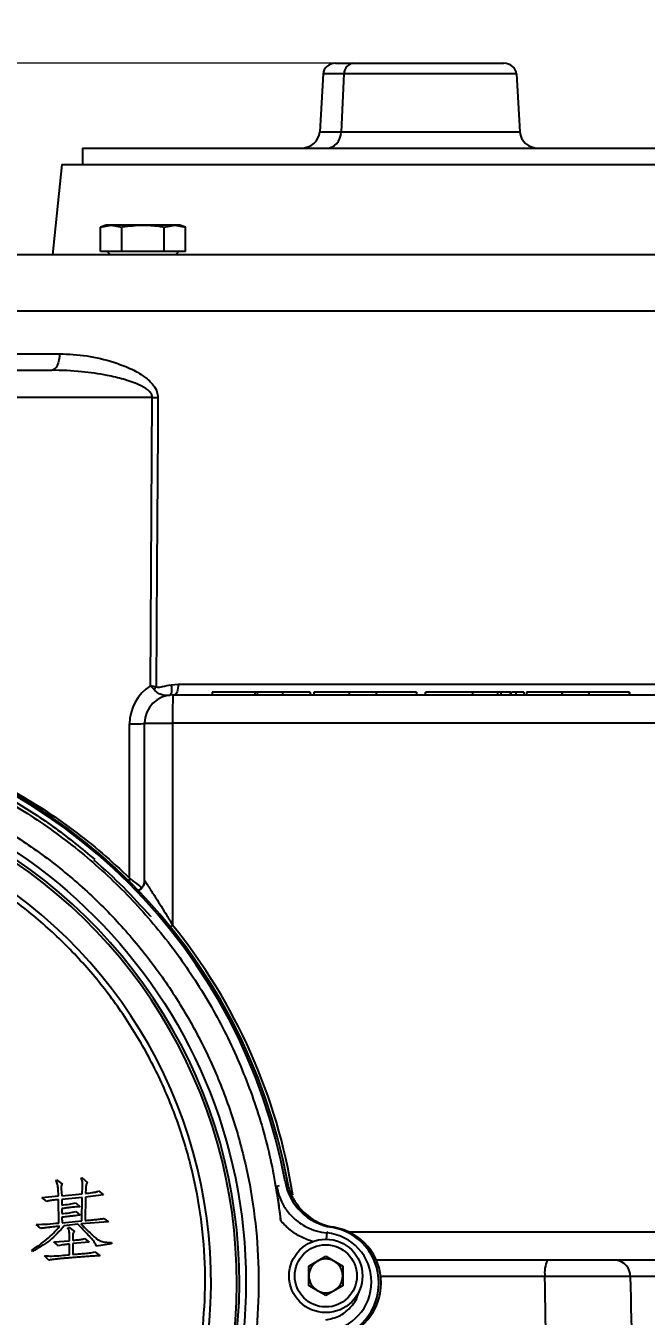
# Model space of a CAD drawing. Header units: millimetres. Extents: x 1964 to 5009, y 569 to 2723.
# Drawn here: x 2700.7 to 2810.5, y 2257.4 to 2485.7 of the extents above; entities that cross this region are included whole.
import ezdxf

# ---------------------------------------------------------------- set-up
doc = ezdxf.new("R2010")
doc.units = ezdxf.units.MM
doc.layers.add('AM_5', color=3, linetype='Continuous', lineweight=25)
doc.styles.add('SLDTEXTSTYLE1', font='txt.shx', dxfattribs={"width": 0.7, "bigfont": 'gbcbig.shx'})
doc.dimstyles.new('SLDDIMSTYLE12$0', dxfattribs={"dimtxt": 12, "dimasz": 10, "dimexe": 0, "dimexo": 0.0625, "dimgap": 0.875, "dimtad": 1, "dimdec": 1, "dimlfac": 1.8, "dimrnd": 1e-09, "dimzin": 12, "dimdsep": 46, "dimtxsty": 'SLDTEXTSTYLE1', "dimcen": 0.09, "dimdle": 8.16, "dimclrd": 3, "dimclre": 3, "dimadec": 0, "dimazin": 3, "dimtfac": 1, "dimtdec": 1, "dimtofl": 0, "dimtmove": 0, "dimatfit": 3, "dimfxl": 0, "dimfrac": 2, "dimtolj": 1, "dimlwd": 5, "dimlwe": 5, "dimarcsym": 0})

# ---------------------------------------------------------------- blocks, each defined once
blk = doc.blocks.new('*D63')
at = {"layer": 'AM_5', "color": 3, "lineweight": 5, "transparency": 16777216}
blk.add_line((2635.46, 2435.37), (2635.46, 2496.87), dxfattribs=at)
at = {"layer": 'AM_5', "color": 3, "linetype": 'Continuous', "lineweight": 5, "transparency": 16777216}
for p, q in [((2645.46, 2496.87), (2895.46, 2496.87)), ((2905.46, 2435.37), (2905.46, 2496.87))]:
    blk.add_line(p, q, dxfattribs=at)
at = {"layer": 'AM_5', "color": 3, "transparency": 16777216}
for points in [[(2645.46, 2498.54), (2645.46, 2495.21), (2635.46, 2496.87)], [(2895.46, 2498.54), (2895.46, 2495.21), (2905.46, 2496.87)]]:
    blk.add_solid(points, dxfattribs=at)
at = {"layer": 'Defpoints', "color": 0, "transparency": 16777216}
for p in [(2905.46, 2496.87), (2635.46, 2435.31), (2905.46, 2435.31)]:
    blk.add_point(p, dxfattribs=at)
at = {"layer": 'AM_5', "color": 0, "transparency": 16777216, "insert": (2770.46, 2511.46), "char_height": 12, "attachment_point": 5, "style": 'SLDTEXTSTYLE1'}
blk.add_mtext('\\A1;{\\H2.28571x;%%C270}', dxfattribs=at)
blk = doc.blocks.new('*D64')
at = {"layer": 'AM_5', "color": 3, "lineweight": 5, "transparency": 16777216}
blk.add_line((2756.48, 2479.13), (2362.08, 2479.13), dxfattribs=at)
at = {"layer": 'AM_5', "color": 3, "linetype": 'Continuous', "lineweight": 5, "transparency": 16777216}
for p, q in [((2362.08, 2469.13), (2362.08, 2155.35)), ((2768.16, 2145.35), (2362.08, 2145.35))]:
    blk.add_line(p, q, dxfattribs=at)
at = {"layer": 'AM_5', "color": 3, "transparency": 16777216}
for points in [[(2360.42, 2469.13), (2363.75, 2469.13), (2362.08, 2479.13)], [(2360.42, 2155.35), (2363.75, 2155.35), (2362.08, 2145.35)]]:
    blk.add_solid(points, dxfattribs=at)
at = {"layer": 'Defpoints', "color": 0, "transparency": 16777216}
for p in [(2756.55, 2479.13), (2362.08, 2145.35), (2768.22, 2145.35)]:
    blk.add_point(p, dxfattribs=at)
at = {"layer": 'AM_5', "color": 0, "transparency": 16777216, "insert": (2347.49, 2312.24), "char_height": 12, "attachment_point": 5, "rotation": 90, "style": 'SLDTEXTSTYLE1'}
blk.add_mtext('\\A1;{\\H2.28571x;335}', dxfattribs=at)

msp = doc.modelspace()

# ---------------------------------------------------------------- linework, layer by layer
at = {"color": 7, "linetype": 'Continuous', "lineweight": 25}
for p, q in [((2753.347, 2477.205), (2752.749, 2466.943)), ((2757.04, 2477.205), (2753.347, 2477.205)), ((2755.57, 2479.1), (2758.783, 2479.1)), ((2757.04, 2477.205), (2756.571, 2466.943)), ((2787.571, 2477.205), (2757.04, 2477.205)), ((2758.783, 2479.1), (2785.348, 2479.1)), ((2787.571, 2477.205), (2788.169, 2466.943)), ((2752.749, 2466.943), (2756.571, 2466.943)), ((2756.571, 2466.943), (2788.169, 2466.943)), ((2710.782, 2464.1), (2710.782, 2461.183)), ((2710.782, 2464.1), (2711.213, 2464.1)), ((2711.213, 2464.1), (2830.136, 2464.1)), ((2707.141, 2461.183), (2705.459, 2445.183)), ((2707.141, 2461.183), (2770.459, 2461.183)), ((2770.459, 2461.183), (2833.777, 2461.183)), ((2714.976, 2450.483), (2713.97, 2450.117)), ((2713.97, 2450.117), (2715.846, 2450.483)), ((2713.97, 2445.783), (2713.97, 2450.117)), ((2715.846, 2450.483), (2714.976, 2450.483)), ((2715.846, 2450.483), (2717.723, 2450.117)), ((2721.476, 2450.483), (2715.846, 2450.483)), ((2717.723, 2445.783), (2717.723, 2450.117)), ((2727.105, 2450.483), (2721.476, 2450.483)), ((2725.228, 2450.117), (2727.105, 2450.483)), ((2725.228, 2445.783), (2725.228, 2450.117)), ((2727.105, 2450.483), (2728.981, 2450.117)), ((2727.976, 2450.483), (2727.105, 2450.483)), ((2728.981, 2450.117), (2727.976, 2450.483)), ((2728.981, 2445.783), (2728.981, 2450.117)), ((2905.459, 2445.183), (2635.459, 2445.183)), ((2717.723, 2445.783), (2713.97, 2445.783)), ((2715.141, 2445.783), (2715.741, 2445.183)), ((2725.228, 2445.783), (2717.723, 2445.783)), ((2728.981, 2445.783), (2725.228, 2445.783)), ((2727.211, 2445.183), (2727.811, 2445.783)), ((2634.475, 2435.312), (2820.706, 2435.312)), ((2647.025, 2427.708), (2706.726, 2427.708)), ((2668.705, 2424.812), (2705.324, 2424.812)), ((2723.13, 2419.987), (2668.658, 2419.987)), ((2722.812, 2368.979), (2723.13, 2419.987)), ((2726.455, 2369.151), (2727.694, 2369.265)), ((2727.694, 2369.265), (2813.181, 2369.265)), ((2733.707, 2367.835), (2733.707, 2367.335)), ((2741.256, 2367.835), (2733.707, 2367.835)), ((2741.256, 2367.835), (2741.256, 2367.335)), ((2741.281, 2367.835), (2741.256, 2367.835)), ((2741.281, 2367.835), (2741.281, 2367.335)), ((2741.669, 2367.835), (2741.281, 2367.835)), ((2741.669, 2367.835), (2741.669, 2367.335)), ((2746.152, 2367.835), (2741.669, 2367.835)), ((2746.152, 2367.835), (2746.152, 2367.335)), ((2751.042, 2367.835), (2746.152, 2367.835)), ((2751.042, 2367.835), (2751.042, 2367.335)), ((2751.067, 2367.835), (2751.042, 2367.835)), ((2751.067, 2367.835), (2751.067, 2367.335)), ((2751.689, 2367.835), (2751.689, 2367.335)), ((2757.965, 2367.835), (2751.689, 2367.835)), ((2757.965, 2367.835), (2757.965, 2367.335)), ((2757.99, 2367.835), (2757.965, 2367.835)), ((2757.99, 2367.835), (2757.99, 2367.335)), ((2762.748, 2367.835), (2757.99, 2367.835)), ((2762.748, 2367.835), (2762.748, 2367.335)), ((2769.875, 2367.835), (2762.748, 2367.835)), ((2769.875, 2367.835), (2769.875, 2367.335)), ((2769.9, 2367.835), (2769.875, 2367.835)), ((2769.9, 2367.835), (2769.9, 2367.335)), ((2771.431, 2367.835), (2771.431, 2367.335)), ((2779.792, 2367.835), (2779.792, 2367.335)), ((2784.209, 2367.835), (2784.209, 2367.335)), ((2784.783, 2367.835), (2784.783, 2367.335)), ((2786.455, 2367.835), (2786.455, 2367.335)), ((2786.578, 2367.835), (2786.455, 2367.835)), ((2786.578, 2367.835), (2786.578, 2367.335)), ((2787.472, 2367.835), (2787.472, 2367.335)), ((2788.868, 2367.835), (2787.472, 2367.835)), ((2788.868, 2367.835), (2788.868, 2367.335)), ((2788.893, 2367.835), (2788.868, 2367.835)), ((2788.893, 2367.835), (2788.893, 2367.335)), ((2789.355, 2367.835), (2789.355, 2367.335)), ((2795.631, 2367.835), (2789.355, 2367.835)), ((2795.631, 2367.835), (2795.631, 2367.335)), ((2795.656, 2367.835), (2795.631, 2367.835)), ((2795.656, 2367.835), (2795.656, 2367.335)), ((2800.414, 2367.835), (2795.656, 2367.835)), ((2800.414, 2367.835), (2800.414, 2367.335)), ((2807.541, 2367.835), (2800.414, 2367.835)), ((2807.541, 2367.835), (2807.541, 2367.335)), ((2807.566, 2367.835), (2807.541, 2367.835)), ((2807.566, 2367.835), (2807.566, 2367.335)), ((2726.76, 2367.335), (2813.475, 2367.335)), ((2719.097, 2334.949), (2719.105, 2362.23)), ((2721.76, 2362.335), (2726.714, 2362.335)), ((2721.76, 2334.505), (2721.76, 2362.335)), ((2813.429, 2362.335), (2726.714, 2362.335)), ((2726.714, 2362.335), (2726.714, 2326.61)), ((2712.845, 2338.126), (2712.926, 2338.207)), ((2721.76, 2334.505), (2721.796, 2334.437)), ((2722.918, 2328.208), (2722.84, 2328.131)), ((2706.064, 2281.445), (2706.191, 2281.572)), ((2706.191, 2281.572), (2707.213, 2280.806)), ((2710.532, 2281.827), (2710.659, 2281.955)), ((2710.659, 2281.955), (2711.68, 2281.062)), ((2747.035, 2281.239), (2746.619, 2281.239)), ((2703.575, 2278.445), (2706.511, 2278.7)), ((2704.468, 2277.743), (2703.575, 2278.445)), ((2706.511, 2278.7), (2706.447, 2279.913)), ((2707.021, 2279.977), (2707.085, 2278.7)), ((2707.085, 2278.7), (2710.723, 2279.083)), ((2710.723, 2278.445), (2707.085, 2278.062)), ((2710.659, 2274.296), (2710.723, 2278.445)), ((2710.723, 2279.083), (2710.787, 2280.232)), ((2711.297, 2278.509), (2711.234, 2274.36)), ((2711.361, 2280.04), (2711.297, 2279.147)), ((2714.489, 2278.892), (2711.297, 2278.509)), ((2713.595, 2279.594), (2714.489, 2278.892)), ((2745.565, 2280.503), (2745.105, 2280.397)), ((2706.574, 2273.913), (2706.511, 2278.062)), ((2707.085, 2278.062), (2707.085, 2277.104)), ((2707.085, 2276.466), (2707.085, 2275.573)), ((2709.574, 2277.487), (2710.34, 2276.785)), ((2707.085, 2274.934), (2707.149, 2273.977)), ((2707.149, 2273.977), (2710.659, 2274.296)), ((2709.574, 2275.956), (2710.34, 2275.317)), ((2715.382, 2274.105), (2710.468, 2273.786)), ((2714.553, 2274.743), (2715.382, 2274.105)), ((2703.383, 2272.956), (2702.553, 2273.658)), ((2709.957, 2273.722), (2707.532, 2273.403)), ((2708.17, 2273.083), (2708.362, 2273.211)), ((2708.362, 2273.211), (2709.383, 2272.445)), ((2708.489, 2270.786), (2708.489, 2271.615)), ((2754.023, 2272.165), (2753.919, 2271.061)), ((2754.243, 2272.296), (2754.023, 2272.165)), ((2755.262, 2273.162), (2754.846, 2273.162)), ((2757.921, 2272.335), (2883.426, 2272.335)), ((2705.681, 2270.594), (2708.489, 2270.786)), ((2706.511, 2269.892), (2705.681, 2270.594)), ((2708.489, 2268.297), (2708.489, 2270.211)), ((2709.064, 2271.424), (2709.064, 2270.85)), ((2711.936, 2270.53), (2709.064, 2270.275)), ((2709.064, 2270.275), (2709.064, 2268.36)), ((2711.106, 2271.169), (2711.936, 2270.53)), ((2715.893, 2270.211), (2713.276, 2269.828)), ((2715.893, 2270.467), (2715.893, 2270.211)), ((2701.915, 2268.871), (2701.788, 2269.126)), ((2704.787, 2267.339), (2704.021, 2268.105)), ((2712.957, 2268.807), (2713.914, 2268.105)), ((2750.832, 2266.294), (2753.832, 2268.026)), ((2753.832, 2268.026), (2756.832, 2266.294)), ((2878.472, 2267.335), (2762.788, 2267.335)), ((2750.832, 2262.83), (2750.832, 2266.294)), ((2756.832, 2266.294), (2756.832, 2262.83)), ((2753.832, 2261.098), (2750.832, 2262.83)), ((2756.832, 2262.83), (2753.832, 2261.098)), ((2792.607, 2264.439), (2763.571, 2264.439)), ((2847.862, 2264.439), (2807.71, 2264.439))]:
    msp.add_line(p, q, dxfattribs=at)
at = {"color": 7, "linetype": 'Continuous', "lineweight": 25, "flags": 128}
for points in [[(2706.726, 2427.708), (2706.691, 2427.138), (2706.606, 2426.592), (2706.473, 2426.092), (2706.298, 2425.654), (2706.088, 2425.296), (2705.849, 2425.031), (2705.591, 2424.867), (2705.324, 2424.812)], [(2724.12, 2419.987), (2724.082, 2413.991), (2723.929, 2390.006), (2723.795, 2368.798)], [(2727.694, 2369.265), (2727.679, 2368.885), (2727.641, 2368.521), (2727.583, 2368.188), (2727.506, 2367.896), (2727.413, 2367.657), (2727.308, 2367.48), (2727.194, 2367.371), (2727.076, 2367.335)], [(2721.152, 2333.068), (2721.03, 2332.96), (2720.652, 2332.714)], [(2726.714, 2326.61), (2726.415, 2326.368), (2726.328, 2326.297)]]:
    msp.add_lwpolyline(points, dxfattribs=at)
at = {"color": 7, "linetype": 'Continuous', "lineweight": 25}
for centre, radius in [((2648.203, 2263.488), 91.48), ((2753.832, 2264.562), 6.5), ((2753.832, 2264.562), 5.5)]:
    msp.add_circle(centre, radius, dxfattribs=at)
for centre, radius, start, end in [((2723.625, 2501.387), 81.402, 269.65161, 270.34839), ((2718.155, 2371.634), 6.312, 327.47153, 333.29916), ((2726.76, 2362.335), 5, 90.00123, 180.00123), ((2861.819, 2363.585), 135.111, 178.40951, 180.53004), ((2648.241, 2263.315), 99.998, 10.32572, 79.67183), ((2648.657, 2263.315), 99.998, 10.32572, 79.67183), ((2719.466, 2407.341), 45.112, 269.5425, 272.91525), ((2648.203, 2263.488), 90.341, 353.64897, 186.35103), ((2648.203, 2263.488), 89.875, 353.64897, 186.35103), ((2648.203, 2263.488), 85.319, 353.33017, 186.66983), ((2719.76, 2334.504), 2, 314.08939, 0.00468), ((2648.857, 2263.313), 100.34, 8.89486, 39.11087), ((2756.457, 2283.031), 10, 190.32569, 260.73004), ((2756.873, 2283.031), 10, 208.40155, 260.73043), ((2753.203, 2263.488), 8.715, 275.40246, 84.59754), ((2753.238, 2263.312), 9.98, 279.27074, 80.72926), ((2753.655, 2263.312), 9.98, 279.27074, 80.72926), ((2753.832, 2264.562), 3, 120, 180), ((2753.832, 2264.562), 3, 60, 120), ((2753.832, 2264.562), 3, 0, 60), ((2797.612, 2265.128), 5.051, 154.09074, 187.8297), ((2804.923, 2264.555), 2.789, 357.62878, 85.33222), ((2753.832, 2264.562), 3, 180, 240), ((2753.832, 2264.562), 3, 300, 0), ((2753.832, 2264.562), 3, 240, 300)]:
    msp.add_arc(centre, radius, start, end, dxfattribs=at)
for centre, major_axis, ratio, start_param, end_param in [((2755.57, 2477.1), (2.226, 0), 0.8985911, 1.5707963, 3.0892328), ((2758.783, 2477.1), (0, 2), 0.8726727, 0, 1.5184364), ((2785.348, 2477.1), (2.226, 0), 0.8985911, 0.0523599, 1.5707963), ((2749.415, 2467.1), (3.339, 0), 0.8985911, 4.712389, 6.2308254), ((2753.957, 2467.1), (0, 3), 0.8726727, 3.1415927, 4.6600291), ((2791.503, 2467.1), (3.339, 0), 0.8985911, 3.1939525, 4.712389), ((2727.105, 2362.23), (5.273, 6.017), 0.999674, 1.2862569, 2.290243)]:
    msp.add_ellipse(centre, major_axis=major_axis, ratio=ratio, start_param=start_param, end_param=end_param, dxfattribs=at)
for points, knots in [([(2717.723, 2450.117), (2717.756, 2450.123), (2718.993, 2450.347), (2720.251, 2450.416), (2721.476, 2450.483)], [0, 0, 0, 0, 0.0269953, 1, 1, 1, 1]), ([(2721.476, 2450.483), (2722.416, 2450.442), (2723.675, 2450.388), (2724.915, 2450.171), (2725.228, 2450.117)], [0, 0, 0, 0, 0.7469333, 1, 1, 1, 1]), ([(2706.726, 2427.708), (2708.329, 2427.636), (2711.534, 2427.493), (2715.713, 2426.467), (2719.169, 2425.198), (2721.586, 2423.851), (2723.212, 2422.4), (2724.005, 2421.096), (2724.085, 2420.328), (2724.12, 2419.987)], [0, 0, 0, 0, 0.2471586, 0.4942516, 0.6433281, 0.7917771, 0.8949186, 0.9533643, 1, 1, 1, 1]), ([(2723.13, 2419.987), (2723.118, 2420.117), (2723.097, 2420.337), (2722.866, 2420.817), (2722.134, 2421.555), (2720.439, 2422.436), (2718.003, 2423.247), (2714.617, 2424.02), (2710.372, 2424.656), (2707.095, 2424.758), (2705.324, 2424.812)], [0, 0, 0, 0, 0.0195506, 0.0331429, 0.0802921, 0.1758879, 0.3265534, 0.4794068, 0.7186286, 1, 1, 1, 1]), ([(2723.478, 2368.24), (2723.262, 2368.482), (2723.044, 2368.728), (2722.815, 2368.976), (2722.812, 2368.979)], [0, 0, 0, 0, 0.988646, 1, 1, 1, 1]), ([(2722.812, 2368.979), (2722.816, 2368.978), (2723.149, 2368.916), (2723.473, 2368.856), (2723.795, 2368.798)], [0, 0, 0, 0, 0.0113379, 1, 1, 1, 1]), ([(2726.179, 2367.253), (2725.766, 2367.236), (2725.145, 2367.209), (2724.172, 2367.604), (2723.71, 2368.027), (2723.478, 2368.24)], [0, 0, 0, 0, 0.498626, 0.748287, 1, 1, 1, 1]), ([(2723.795, 2368.798), (2723.868, 2368.773), (2724.222, 2368.658), (2725.135, 2368.899), (2725.938, 2369.052), (2726.455, 2369.15)], [0, 0, 0, 0, 0.0857974, 0.4114987, 1, 1, 1, 1]), ([(2726.455, 2369.15), (2726.484, 2368.908), (2726.543, 2368.424), (2726.508, 2367.812), (2726.39, 2367.372), (2726.25, 2367.292), (2726.18, 2367.253)], [0, 0, 0, 0, 0.2500015, 0.500002, 0.7500015, 1, 1, 1, 1]), ([(2779.792, 2367.835), (2779.088, 2367.835), (2777.682, 2367.835), (2775.724, 2367.835), (2774.159, 2367.835), (2772.773, 2367.835), (2771.659, 2367.835), (2771.538, 2367.835), (2771.481, 2367.835)], [0, 0, 0, 0, 0.1292458, 0.2582816, 0.3873313, 0.5166242, 0.7750014, 1, 1, 1, 1]), ([(2784.209, 2367.835), (2783.849, 2367.835), (2783.132, 2367.835), (2781.624, 2367.835), (2780.487, 2367.835), (2779.792, 2367.835)], [0, 0, 0, 0, 0.2802018, 0.5601492, 1, 1, 1, 1]), ([(2784.783, 2367.835), (2784.66, 2367.835), (2784.438, 2367.835), (2784.279, 2367.835), (2784.209, 2367.835)], [0, 0, 0, 0, 0.5575041, 1, 1, 1, 1]), ([(2786.455, 2367.835), (2786.142, 2367.835), (2785.583, 2367.835), (2785.027, 2367.835), (2784.783, 2367.835)], [0, 0, 0, 0, 0.5605094, 1, 1, 1, 1]), ([(2787.472, 2367.835), (2787.318, 2367.835), (2787.01, 2367.835), (2786.728, 2367.835), (2786.7, 2367.835), (2786.695, 2367.835)], [0, 0, 0, 0, 0.4465927, 0.894873, 1, 1, 1, 1]), ([(2669.311, 2361.151), (2671.13, 2360.78), (2675.673, 2359.854), (2682.828, 2357.58), (2690.723, 2354.422), (2697.749, 2350.863), (2703.877, 2347.165), (2709.194, 2343.462), (2714.309, 2339.42), (2717.501, 2336.439), (2719.097, 2334.949)], [0, 0, 0, 0, 0.0975887, 0.2437225, 0.3941025, 0.5444826, 0.6574031, 0.7703236, 0.8851618, 1, 1, 1, 1]), ([(2731.919, 2253.698), (2732.17, 2256.594), (2732.676, 2262.433), (2732.274, 2271.291), (2730.991, 2280.153), (2728.742, 2288.879), (2725.578, 2297.314), (2721.557, 2305.319), (2716.768, 2312.771), (2711.28, 2319.62), (2705.116, 2325.865), (2698.271, 2331.487), (2690.787, 2336.411), (2682.776, 2340.533), (2674.371, 2343.781), (2665.717, 2346.084), (2656.966, 2347.512), (2651.107, 2347.688), (2648.203, 2347.775)], [0, 0, 0, 0, 0.0612816, 0.1235957, 0.1866179, 0.25, 0.3133821, 0.3764043, 0.4387184, 0.5, 0.5612816, 0.6235957, 0.6866179, 0.75, 0.8133821, 0.8764043, 0.9387184, 1, 1, 1, 1]), ([(2719.097, 2334.949), (2719.096, 2334.945), (2719.095, 2334.937), (2719.094, 2334.924), (2719.092, 2334.908), (2719.09, 2334.885), (2719.086, 2334.851), (2719.081, 2334.797), (2719.072, 2334.713), (2719.058, 2334.583), (2719.041, 2334.421), (2719.028, 2334.3), (2719.021, 2334.243)], [0, 0, 0, 0, 0.0160629, 0.0350859, 0.0542719, 0.0839567, 0.1299005, 0.2010605, 0.3114552, 0.4833594, 0.7534512, 1, 1, 1, 1]), ([(2719.097, 2334.949), (2719.1, 2334.947), (2719.106, 2334.941), (2719.116, 2334.933), (2719.129, 2334.923), (2719.147, 2334.909), (2719.174, 2334.888), (2719.217, 2334.854), (2719.283, 2334.802), (2719.386, 2334.721), (2719.548, 2334.594), (2719.815, 2334.384), (2720.342, 2333.969), (2720.912, 2333.52), (2721.221, 2333.281), (2721.304, 2333.217)], [0, 0, 0, 0, 0.0037041, 0.0080975, 0.0125246, 0.0193728, 0.0299691, 0.0463741, 0.0718081, 0.111377, 0.1734656, 0.2730827, 0.4438375, 0.8493193, 1, 1, 1, 1]), ([(2721.795, 2334.439), (2721.76, 2334.225), (2721.704, 2333.892), (2721.471, 2333.434), (2721.292, 2333.224), (2721.199, 2333.116)], [0, 0, 0, 0, 0.4634369, 0.7234421, 1, 1, 1, 1]), ([(2721.796, 2334.437), (2721.797, 2334.436), (2721.81, 2334.412), (2721.92, 2334.243), (2722.127, 2333.929), (2722.428, 2333.476), (2722.803, 2332.909), (2723.255, 2332.222), (2723.891, 2331.24), (2724.713, 2329.942), (2725.707, 2328.323), (2726.371, 2327.193), (2726.714, 2326.61)], [0, 0, 0, 0, 0.0016797, 0.0649717, 0.1327393, 0.2065082, 0.2857099, 0.3737676, 0.4712733, 0.6396437, 0.8141799, 1, 1, 1, 1]), ([(2721.149, 2333.085), (2721.046, 2332.973), (2720.917, 2332.833), (2720.654, 2332.747), (2720.602, 2332.73)], [0, 0, 0, 0, 0.8023421, 1, 1, 1, 1]), ([(2706.447, 2279.913), (2706.431, 2280.181), (2706.399, 2280.715), (2706.175, 2281.202), (2706.064, 2281.445)], [0, 0, 0, 0, 0.5014294, 1, 1, 1, 1]), ([(2707.213, 2280.806), (2707.195, 2280.8), (2707.159, 2280.788), (2707.101, 2280.737), (2707.041, 2280.616), (2706.999, 2280.353), (2707.012, 2280.127), (2707.021, 2279.977)], [0, 0, 0, 0, 0.0627384, 0.1251056, 0.2501602, 0.4999525, 1, 1, 1, 1]), ([(2710.787, 2280.232), (2710.794, 2280.505), (2710.804, 2280.918), (2710.72, 2281.465), (2710.593, 2281.709), (2710.532, 2281.827)], [0, 0, 0, 0, 0.5004867, 0.7563958, 1, 1, 1, 1]), ([(2711.68, 2281.062), (2711.64, 2281.038), (2711.558, 2280.99), (2711.462, 2280.824), (2711.371, 2280.509), (2711.365, 2280.228), (2711.361, 2280.04)], [0, 0, 0, 0, 0.1246065, 0.249783, 0.4997551, 1, 1, 1, 1]), ([(2748.077, 2278.275), (2747.96, 2278.505), (2747.663, 2279.086), (2747.291, 2280.074), (2747.121, 2280.849), (2747.035, 2281.239)], [0, 0, 0, 0, 0.2461834, 0.6204204, 1, 1, 1, 1]), ([(2711.297, 2279.147), (2711.687, 2279.195), (2712.271, 2279.267), (2712.949, 2279.377), (2713.268, 2279.453), (2713.409, 2279.496), (2713.479, 2279.517), (2713.54, 2279.545), (2713.577, 2279.577), (2713.595, 2279.594)], [0, 0, 0, 0, 0.49996, 0.749982, 0.8747254, 0.9164061, 0.9376784, 0.9687122, 1, 1, 1, 1]), ([(2745.876, 2274.278), (2745.756, 2275.346), (2745.515, 2277.492), (2745.242, 2279.425), (2745.105, 2280.397)], [0, 0, 0, 0, 0.4975573, 1, 1, 1, 1]), ([(2745.105, 2280.397), (2745.38, 2279.363), (2745.751, 2277.97), (2746.706, 2276.436), (2747.384, 2275.555), (2748.2, 2274.716), (2749.218, 2273.89), (2750.529, 2273.108), (2752.159, 2272.446), (2753.382, 2272.261), (2754.023, 2272.165)], [0, 0, 0, 0, 0.2442906, 0.329037, 0.4144904, 0.500125, 0.5979935, 0.7157718, 0.8510735, 1, 1, 1, 1]), ([(2706.511, 2278.062), (2706.267, 2278.034), (2705.802, 2277.98), (2705.116, 2277.902), (2704.684, 2277.796), (2704.468, 2277.743)], [0, 0, 0, 0, 0.3550758, 0.6787643, 1, 1, 1, 1]), ([(2707.085, 2277.104), (2707.541, 2277.148), (2708.378, 2277.229), (2709.2, 2277.406), (2709.574, 2277.487)], [0, 0, 0, 0, 0.5444227, 1, 1, 1, 1]), ([(2710.34, 2276.785), (2710.169, 2276.785), (2709.841, 2276.785), (2709.233, 2276.726), (2708.556, 2276.651), (2707.798, 2276.56), (2707.322, 2276.497), (2707.085, 2276.466)], [0, 0, 0, 0, 0.15654374, 0.3002265, 0.55985572, 0.78134838, 1, 1, 1, 1]), ([(2702.553, 2273.658), (2703.225, 2273.675), (2704.569, 2273.709), (2705.906, 2273.845), (2706.574, 2273.913)], [0, 0, 0, 0, 0.4998338, 1, 1, 1, 1]), ([(2707.085, 2275.573), (2707.541, 2275.616), (2708.378, 2275.697), (2709.2, 2275.875), (2709.574, 2275.956)], [0, 0, 0, 0, 0.54442273, 1, 1, 1, 1]), ([(2710.34, 2275.317), (2709.943, 2275.269), (2709.441, 2275.208), (2708.911, 2275.144), (2708.771, 2275.127), (2708.73, 2275.122), (2708.624, 2275.11), (2708.349, 2275.079), (2707.806, 2275.017), (2707.356, 2274.965), (2707.085, 2274.934)], [0, 0, 0, 0, 0.3664455, 0.4623341, 0.4884448, 0.4960418, 0.4999998, 0.5858417, 0.75, 1, 1, 1, 1]), ([(2711.234, 2274.36), (2711.544, 2274.388), (2712.175, 2274.444), (2713.078, 2274.529), (2713.771, 2274.611), (2714.249, 2274.675), (2714.451, 2274.72), (2714.553, 2274.743)], [0, 0, 0, 0, 0.2800254, 0.5679935, 0.8139788, 0.90683, 1, 1, 1, 1]), ([(2751.554, 2270.619), (2750.845, 2270.873), (2749.417, 2271.384), (2747.476, 2272.63), (2746.411, 2273.727), (2745.876, 2274.278)], [0, 0, 0, 0, 0.3300361, 0.66399882, 1, 1, 1, 1]), ([(2701.788, 2269.126), (2702.244, 2269.419), (2703.156, 2270.005), (2704.435, 2271.011), (2705.64, 2272.106), (2706.348, 2272.928), (2706.702, 2273.339)], [0, 0, 0, 0, 0.2500184, 0.50003, 0.7500152, 1, 1, 1, 1]), ([(2707.532, 2273.403), (2706.715, 2272.5), (2705.081, 2270.695), (2702.971, 2269.479), (2701.915, 2268.871)], [0, 0, 0, 0, 0.49972606, 1, 1, 1, 1]), ([(2706.702, 2273.339), (2706.511, 2273.318), (2705.957, 2273.26), (2705.386, 2273.196), (2704.717, 2273.123), (2704.163, 2273.062), (2703.629, 2272.989), (2703.383, 2272.956)], [0, 0, 0, 0, 0.1726098, 0.5000206, 0.5157116, 0.7774565, 1, 1, 1, 1]), ([(2708.489, 2271.615), (2708.481, 2271.869), (2708.468, 2272.25), (2708.356, 2272.75), (2708.232, 2272.972), (2708.17, 2273.083)], [0, 0, 0, 0, 0.5002034, 0.7503812, 1, 1, 1, 1]), ([(2709.383, 2272.445), (2709.342, 2272.421), (2709.26, 2272.372), (2709.149, 2272.215), (2709.041, 2271.899), (2709.054, 2271.614), (2709.064, 2271.424)], [0, 0, 0, 0, 0.1249641, 0.2504056, 0.5000303, 1, 1, 1, 1]), ([(2713.276, 2269.828), (2713.178, 2270.01), (2712.785, 2270.742), (2711.576, 2271.979), (2710.555, 2273.078), (2709.957, 2273.722)], [0, 0, 0, 0, 0.1204989, 0.4845828, 1, 1, 1, 1]), ([(2710.468, 2273.786), (2710.604, 2273.654), (2711.398, 2272.887), (2712.38, 2271.926), (2713.46, 2270.918), (2714.504, 2270.498), (2715.337, 2270.479), (2715.893, 2270.467)], [0, 0, 0, 0, 0.0858222, 0.500579, 0.6255537, 0.7499526, 1, 1, 1, 1]), ([(2708.489, 2270.211), (2708.261, 2270.179), (2707.966, 2270.137), (2707.635, 2270.09), (2707.202, 2270.027), (2706.838, 2269.956), (2706.511, 2269.892)], [0, 0, 0, 0, 0.3449558, 0.4462952, 0.5002092, 1, 1, 1, 1]), ([(2709.064, 2270.85), (2709.312, 2270.878), (2709.78, 2270.931), (2710.468, 2271.003), (2710.895, 2271.114), (2711.106, 2271.169)], [0, 0, 0, 0, 0.3619719, 0.6841185, 1, 1, 1, 1]), ([(2704.021, 2268.105), (2704.454, 2268.089), (2705.449, 2268.052), (2706.938, 2268.165), (2707.994, 2268.254), (2708.489, 2268.297)], [0, 0, 0, 0, 0.289978, 0.6665707, 1, 1, 1, 1]), ([(2713.914, 2268.105), (2713.573, 2268.096), (2712.9, 2268.078), (2711.893, 2268.009), (2710.869, 2267.937), (2709.838, 2267.858), (2708.889, 2267.779), (2708.047, 2267.711), (2707.309, 2267.645), (2706.615, 2267.579), (2706.007, 2267.515), (2705.403, 2267.455), (2705.014, 2267.382), (2704.787, 2267.339)], [0, 0, 0, 0, 0.111912, 0.2203794, 0.3303488, 0.4480332, 0.5586453, 0.6421864, 0.7244882, 0.8011937, 0.8704803, 0.9246662, 1, 1, 1, 1]), ([(2709.064, 2268.36), (2709.39, 2268.386), (2710.042, 2268.436), (2711.019, 2268.523), (2711.997, 2268.609), (2712.637, 2268.741), (2712.957, 2268.807)], [0, 0, 0, 0, 0.2501141, 0.5002263, 0.7503325, 1, 1, 1, 1]), ([(2807.71, 2264.439), (2807.245, 2264.443), (2806.308, 2264.45), (2804.482, 2264.457), (2802.403, 2264.461), (2800.099, 2264.461), (2797.655, 2264.457), (2795.125, 2264.45), (2793.447, 2264.443), (2792.607, 2264.439)], [0, 0, 0, 0, 0.1404807, 0.2837071, 0.4269332, 0.5702047, 0.7134763, 0.856738, 1, 1, 1, 1]), ([(2794.547, 2145.312), (2794.208, 2165.406), (2793.537, 2205.114), (2792.915, 2244.824), (2792.607, 2264.439)], [0, 0, 0, 0, 0.50602862, 1, 1, 1, 1]), ([(2807.71, 2264.439), (2808.159, 2244.824), (2809.067, 2205.115), (2810.046, 2165.406), (2810.542, 2145.312)], [0, 0, 0, 0, 0.4939776, 1, 1, 1, 1]), ([(2753.835, 2256.802), (2754.624, 2256.959), (2756.26, 2257.284), (2758.239, 2258.881), (2759.391, 2260.427), (2759.544, 2261.394), (2759.564, 2261.518)], [0, 0, 0, 0, 0.3027449, 0.6273546, 0.9519642, 1, 1, 1, 1])]:
    msp.add_open_spline(points, degree=3, knots=knots, dxfattribs=at)
for points in [[(2658.992, 2361.162), (2662.644, 2360.638), (2669.947, 2359.59), (2680.59, 2356.47), (2690.833, 2352.262), (2700.534, 2346.907), (2709.573, 2340.502), (2717.835, 2333.121), (2725.216, 2324.859), (2731.621, 2315.819), (2736.976, 2306.119), (2741.184, 2295.876), (2744.304, 2285.232), (2745.352, 2277.929), (2745.876, 2274.278)], [(2665.231, 2360.908), (2668.144, 2360.32), (2673.972, 2359.144), (2682.466, 2356.392), (2690.695, 2352.944), (2698.566, 2348.744), (2706.067, 2343.899), (2710.66, 2340.124), (2712.957, 2338.237)], [(2648.203, 2357.228), (2651.27, 2357.141), (2657.405, 2356.967), (2666.52, 2355.564), (2675.458, 2353.339), (2684.133, 2350.231), (2692.462, 2346.293), (2700.366, 2341.556), (2707.766, 2336.067), (2714.594, 2329.879), (2720.781, 2323.052), (2726.27, 2315.651), (2731.007, 2307.748), (2734.947, 2299.419), (2738.051, 2290.743), (2740.29, 2281.805), (2741.642, 2272.691), (2742.094, 2263.488), (2741.642, 2254.285), (2740.29, 2245.171), (2738.051, 2236.233), (2734.947, 2227.557), (2731.007, 2219.228), (2726.27, 2211.325), (2720.781, 2203.924), (2714.594, 2197.097), (2707.766, 2190.909), (2700.366, 2185.42), (2692.462, 2180.683), (2684.133, 2176.745), (2675.458, 2173.637), (2666.52, 2171.412), (2657.405, 2170.009), (2651.27, 2169.835), (2648.203, 2169.748)], [(2722.84, 2328.131), (2721.264, 2329.886), (2718.111, 2333.397), (2714.601, 2336.55), (2712.845, 2338.126)]]:
    msp.add_open_spline(points, degree=3, dxfattribs=at)

# ---------------------------------------------------------------- dimensions: what is measured, and where the dimension line sits
at = {"layer": 'AM_5'}
dim = msp.add_linear_dim(base=(2905.459, 2496.872), p1=(2635.459, 2435.312), p2=(2905.459, 2435.312), text='{\\H2.28571x;%%C270}', dimstyle='SLDDIMSTYLE12$0', override={"dimlfac": 1}, dxfattribs=at)
dim.commit()
dim.dimension.update_dxf_attribs({"geometry": '*D63', "text_midpoint": (2770.459, 2511.461)})
dim = msp.add_linear_dim(base=(2362.084, 2145.348), p1=(2756.546, 2479.134), p2=(2768.221, 2145.348), angle=90, text='{\\H2.28571x;335}', dimstyle='SLDDIMSTYLE12$0', override={"dimlfac": 1}, dxfattribs=at)
dim.commit()
dim.dimension.update_dxf_attribs({"geometry": '*D64', "text_midpoint": (2347.494, 2312.241)})

doc.saveas('drawing.dxf')
